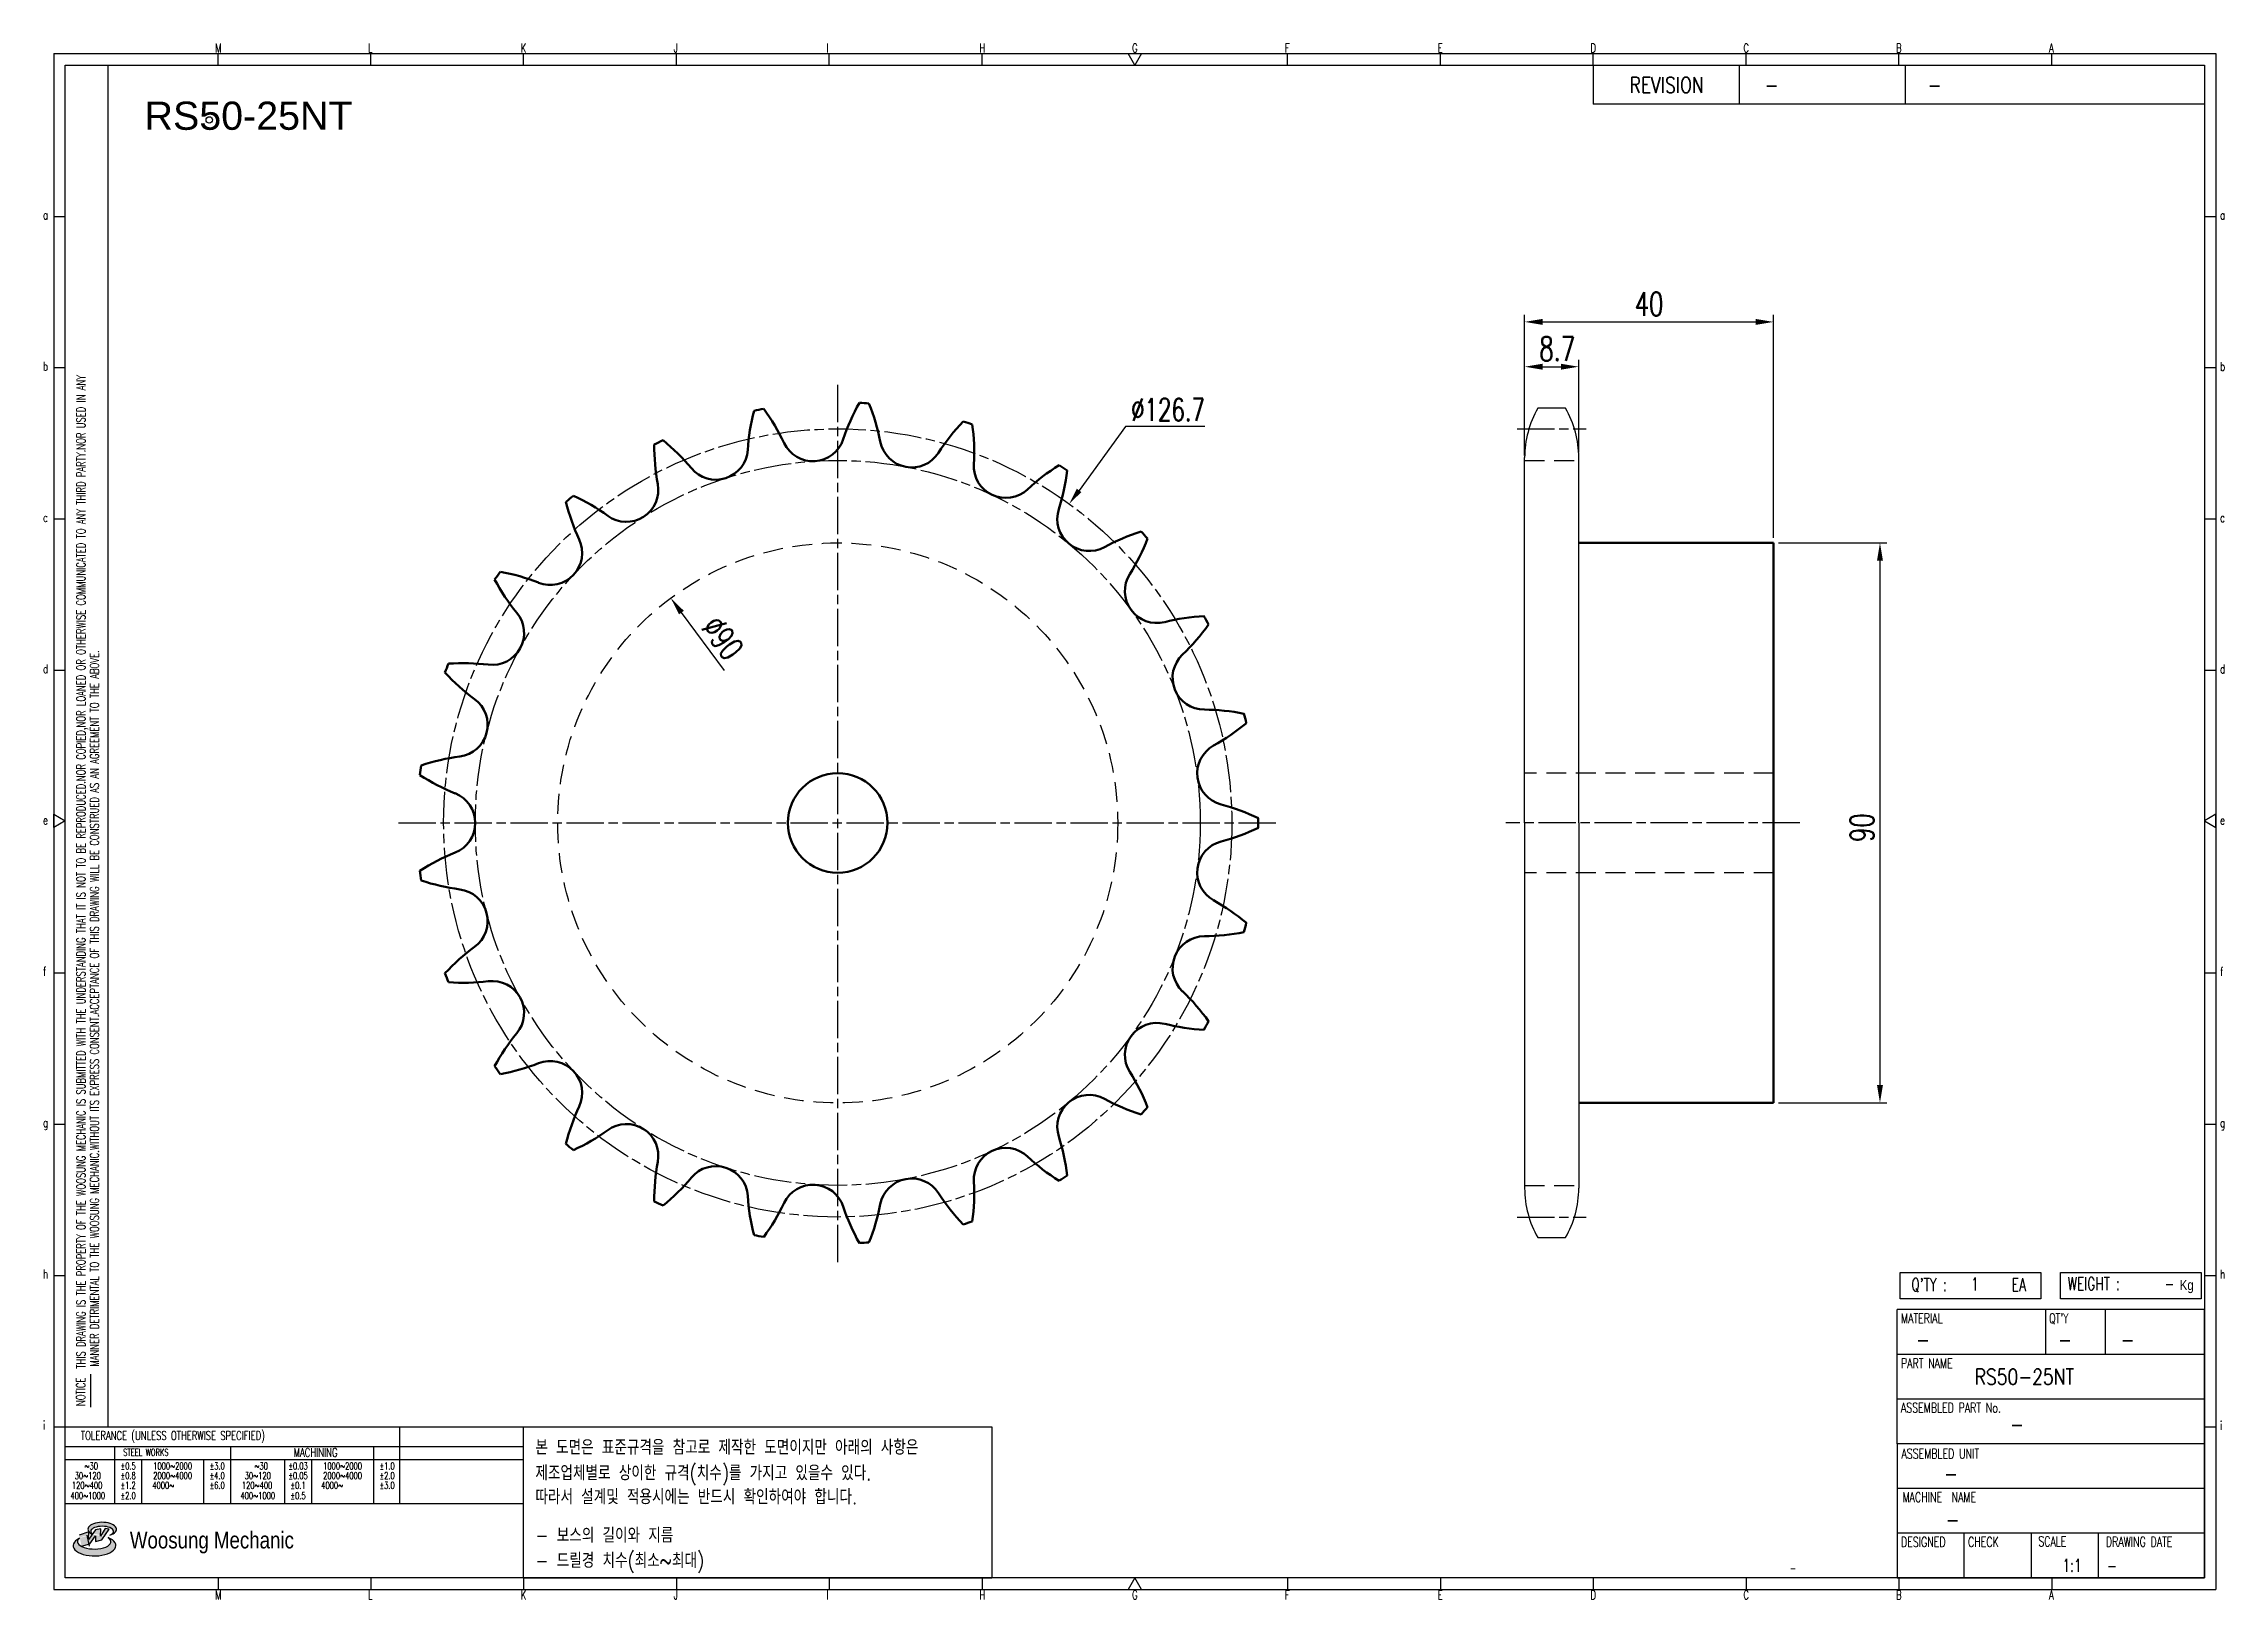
# Model space of a CAD drawing. Header units: millimetres. Extents: x 8308 to 8658, y 4750 to 5000.
import ezdxf
from ezdxf.enums import TextEntityAlignment as Align

# ---------------------------------------------------------------- set-up
doc = ezdxf.new("R2010")
doc.units = ezdxf.units.MM
for name, pattern in [('AM_ISO08W050', [18, 12, -1.5, 3, -1.5]), ('AM_ISO08W050x2', [9, 6, -0.75, 1.5, -0.75]), ('HIDDEN', [9.525, 6.35, -3.175])]:
    doc.linetypes.add(name, pattern=pattern)
for name, color, linetype, lineweight in [('1', 7, 'Continuous', 50), ('22', 30, 'AM_ISO08W050', 25), ('23', 40, 'AM_ISO08W050', 25), ('VIS', 7, 'Continuous', 50)]:
    doc.layers.add(name, color=color, linetype=linetype, lineweight=lineweight)
for name, color, linetype in [('HL', 2, 'HIDDEN'), ('S-DIM', 7, 'Continuous'), ('TITLE', 7, 'Continuous'), ('도면레이아웃', 7, 'Continuous')]:
    doc.layers.add(name, color=color, linetype=linetype)
doc.styles.add('HAN', font='ROMANS.shx', dxfattribs={"width": 0.7, "bigfont": 'whgtxt.shx'})
doc.styles.add('HKD_ST2', font='romans.shx', dxfattribs={"width": 0.7, "height": 4, "bigfont": '@extfont2.shx'})
doc.styles.add('HSG', font='SIMPLEX.shx', dxfattribs={"width": 0.7, "bigfont": 'HSG.shx'})
doc.styles.add('ROMANS', font='romans.shx', dxfattribs={"width": 0.7, "bigfont": 'whgtxt.shx'})
doc.styles.add('SLDTEXTSTYLE4', font='arial.ttf', dxfattribs={"width": 0.8})
doc.styles.get("Standard").update_dxf_attribs({"font": 'arial.ttf'})
doc.dimstyles.new('APP4', dxfattribs={"dimscale": 1.6, "dimtxt": 2.4, "dimasz": 1.8, "dimexe": 0.7, "dimexo": 0.5, "dimgap": 0.6, "dimtad": 1, "dimtoh": 1, "dimdec": 1, "dimrnd": 0.01, "dimzin": 9, "dimdsep": 46, "dimtxsty": 'HSG', "dimcen": 0, "dimclrd": 1, "dimclre": 1, "dimclrt": 256, "dimazin": 2, "dimtp": 1, "dimtm": 1, "dimtfac": 0.5, "dimtdec": 1, "dimtofl": 0, "dimtmove": 0, "dimatfit": 3, "dimfxl": 0, "dimtvp": 1, "dimtolj": 2, "dimlwd": -1, "dimlwe": -1, "dimarcsym": 0})
doc.dimstyles.new('APP6', dxfattribs={"dimscale": 1.5, "dimtxt": 2.4, "dimasz": 1.8, "dimexe": 0.7, "dimexo": 0.5, "dimgap": 0.6, "dimtad": 1, "dimtoh": 1, "dimdec": 1, "dimrnd": 0.01, "dimzin": 9, "dimdsep": 46, "dimtxsty": 'HSG', "dimcen": 0, "dimclrd": 1, "dimclre": 1, "dimclrt": 256, "dimazin": 2, "dimtp": 1, "dimtm": 1, "dimtfac": 0.5, "dimtdec": 1, "dimtofl": 0, "dimtmove": 0, "dimatfit": 3, "dimfxl": 0, "dimtvp": 1, "dimtolj": 2, "dimlwd": -1, "dimlwe": -1, "dimarcsym": 0})

# ---------------------------------------------------------------- blocks, each defined once
blk = doc.blocks.new('SUYWSHJH')
at = {"layer": '도면레이아웃'}
h = blk.add_hatch(color=10, dxfattribs=at)
h.paths.add_polyline_path([(1.544, 35.177), (1.554, 34.966), (1.779, 35.034), (2.054, 35.422), (1.908, 35.446), (1.728, 35.167), (1.741, 35.439), (1.547, 35.405), (1.292, 35.041), (1.295, 35.33), (0.943, 35.208), (1.03, 34.8), (1.336, 34.885)])
edge = h.paths.add_edge_path()
edge.add_ellipse((1.795, 35.421), major_axis=(-0.53, 0), ratio=0.487785, start_angle=122.36065, end_angle=403.39574)
edge.add_line((1.411, 35.244), (1.419, 35.261))
edge.add_ellipse((1.798, 35.344), major_axis=(-0.423, 0), ratio=0.444396, start_angle=131.58977, end_angle=386.19408, ccw=False)
edge = h.paths.add_edge_path()
edge.add_ellipse((1.512, 34.815), major_axis=(-0.793, 0), ratio=0.480113, start_angle=314.67633, end_angle=590.85213)
edge.add_ellipse((1.501, 34.958), major_axis=(-0.62, 0), ratio=0.43311, start_angle=331.7024, end_angle=574.42495, ccw=False)
for p, q in [((0, 90.118), (80.15, 90.118)), ((0, 90.118), (0, 33.191)), ((6.089, 89.693), (6.089, 90.118)), ((11.753, 89.693), (11.753, 90.118)), ((17.418, 89.693), (17.418, 90.118)), ((23.082, 89.693), (23.082, 90.118)), ((28.746, 89.693), (28.746, 90.118)), ((34.411, 89.693), (34.411, 90.118)), ((45.739, 89.693), (45.739, 90.118)), ((51.404, 89.693), (51.404, 90.118)), ((57.068, 89.693), (57.068, 90.118)), ((62.732, 89.693), (62.732, 90.118)), ((68.397, 89.693), (68.397, 90.118)), ((74.061, 89.693), (74.061, 90.118)), ((80.15, 90.118), (80.15, 33.191)), ((0, 84.085), (0.425, 84.085)), ((79.725, 84.085), (80.15, 84.085)), ((0, 78.478), (0.425, 78.478)), ((79.725, 78.478), (80.15, 78.478)), ((0, 72.87), (0.425, 72.87)), ((79.725, 72.87), (80.15, 72.87)), ((0, 67.262), (0.425, 67.262)), ((79.725, 67.262), (80.15, 67.262)), ((0, 56.047), (0.425, 56.047)), ((79.725, 56.047), (80.15, 56.047)), ((0, 50.439), (0.425, 50.439)), ((79.725, 50.439), (80.15, 50.439)), ((0, 44.832), (0.425, 44.832)), ((79.725, 44.832), (80.15, 44.832)), ((1.377, 39.947), (1.377, 41.174)), ((0, 39.224), (0.425, 39.224)), ((79.725, 39.224), (80.15, 39.224)), ((0, 33.191), (80.15, 33.191)), ((6.089, 33.616), (6.089, 33.191)), ((11.753, 33.616), (11.753, 33.191)), ((17.418, 33.616), (17.418, 33.191)), ((23.082, 33.616), (23.082, 33.191)), ((28.746, 33.616), (28.746, 33.191)), ((34.411, 33.616), (34.411, 33.191)), ((45.739, 33.616), (45.739, 33.191)), ((51.404, 33.616), (51.404, 33.191)), ((57.068, 33.616), (57.068, 33.191)), ((62.732, 33.616), (62.732, 33.191)), ((68.397, 33.616), (68.397, 33.191)), ((74.061, 33.616), (74.061, 33.191))]:
    blk.add_line(p, q)
at = {"color": 2}
for p, q in [((2.017, 39.224), (2.017, 89.693)), ((0.425, 39.224), (17.418, 39.224)), ((12.816, 39.224), (12.816, 36.382)), ((17.418, 33.616), (17.418, 39.224)), ((0.425, 38.487), (17.418, 38.487)), ((0.425, 38.012), (17.418, 38.012)), ((2.257, 38.487), (2.257, 36.382)), ((3.257, 38.012), (3.257, 36.382)), ((5.557, 38.012), (5.557, 36.382)), ((6.557, 38.5), (6.557, 36.382)), ((8.557, 38.012), (8.557, 36.382)), ((9.557, 38.026), (9.557, 36.382)), ((11.857, 38.487), (11.857, 36.382)), ((0.425, 36.382), (17.418, 36.382))]:
    blk.add_line(p, q, dxfattribs=at)
at = {"color": 6, "ltscale": 0.5}
for p, q in [((57.068, 89.693), (57.068, 88.246)), ((62.47, 89.693), (62.47, 88.246)), ((68.635, 89.693), (68.635, 88.246)), ((79.725, 88.246), (57.068, 88.246)), ((68.336, 38.59), (68.336, 43.563)), ((79.725, 43.563), (68.336, 43.563)), ((73.827, 43.563), (73.827, 41.905)), ((76.037, 43.563), (76.037, 41.905)), ((79.725, 38.59), (79.725, 43.563)), ((79.725, 41.905), (68.336, 41.905)), ((79.725, 40.248), (68.336, 40.248)), ((68.336, 38.59), (68.336, 33.616)), ((79.725, 38.59), (68.336, 38.59)), ((79.725, 33.616), (79.725, 38.59)), ((79.725, 36.932), (68.336, 36.932)), ((79.725, 35.274), (68.336, 35.274)), ((70.822, 33.616), (70.822, 35.274)), ((73.309, 33.616), (73.309, 35.274)), ((75.796, 33.616), (75.796, 35.274)), ((68.336, 33.616), (79.725, 33.616))]:
    blk.add_line(p, q, dxfattribs=at)
for points in [[(40.075, 89.693), (39.83, 90.118), (40.32, 90.118)], [(0.425, 89.693), (79.725, 89.693), (79.725, 33.616), (0.425, 33.616)], [(0.425, 61.679), (0, 61.433), (0, 61.924)], [(79.725, 61.679), (80.15, 61.433), (80.15, 61.924)], [(40.075, 33.616), (39.83, 33.191), (40.32, 33.191)]]:
    blk.add_lwpolyline(points, close=True)
at = {"layer": 'TITLE', "color": 20}
for p, q in [((68.449, 43.961), (68.449, 44.936)), ((68.449, 44.936), (73.654, 44.936)), ((73.654, 44.936), (73.654, 43.961)), ((74.39, 43.961), (74.39, 44.936)), ((74.39, 44.936), (79.595, 44.936)), ((79.595, 44.936), (79.595, 43.961)), ((73.654, 43.961), (68.449, 43.961)), ((79.595, 43.961), (74.39, 43.961))]:
    blk.add_line(p, q, dxfattribs=at)
at = {"layer": '도면레이아웃'}
for p, q in [((1.295, 35.33), (0.943, 35.208)), ((1.03, 34.8), (1.336, 34.885)), ((1.224, 35.208), (1.311, 34.8)), ((1.224, 35.208), (1.224, 35.208)), ((1.547, 35.405), (1.292, 35.041)), ((1.292, 35.041), (1.295, 35.33)), ((1.336, 34.885), (1.544, 35.177)), ((1.419, 35.261), (1.411, 35.244)), ((1.544, 35.177), (1.554, 34.966)), ((1.741, 35.439), (1.547, 35.405)), ((1.554, 34.966), (1.779, 35.034)), ((1.908, 35.446), (1.728, 35.167)), ((1.728, 35.167), (1.741, 35.439)), ((1.779, 35.034), (2.054, 35.422)), ((2.054, 35.422), (1.908, 35.446))]:
    blk.add_line(p, q, dxfattribs=at)
for centre, major_axis, ratio, start_param, end_param in [((1.795, 35.421), (-0.53, 0), 0.487785, 2.135596, 7.040584), ((1.512, 34.815), (-0.793, 0), 0.480113, 5.492138, 10.312315), ((1.501, 34.958), (-0.62, 0), 0.43311, 5.789299, 10.025607), ((1.798, 35.344), (-0.423, 0), 0.444396, 2.296675, 6.740358)]:
    blk.add_ellipse(centre, major_axis=major_axis, ratio=ratio, start_param=start_param, end_param=end_param, dxfattribs=at)
at = {"color": 4, "style": 'HKD_ST2', "width": 0.7}
for s, p in [('M', (5.988, 90.164)), ('L', (11.652, 90.164)), ('K', (17.316, 90.164)), ('J', (22.981, 90.164)), ('I', (28.645, 90.164)), ('H', (34.309, 90.164)), ('G', (39.974, 90.164)), ('F', (45.638, 90.164)), ('E', (51.302, 90.164)), ('D', (56.967, 90.164)), ('C', (62.631, 90.164)), ('B', (68.295, 90.164)), ('A', (73.96, 90.164)), ('a', (-0.395, 83.976)), ('a', (80.305, 83.97)), ('b', (-0.395, 78.368)), ('b', (80.305, 78.362)), ('c', (-0.395, 72.76)), ('c', (80.305, 72.754)), ('d', (-0.395, 67.153)), ('d', (80.305, 67.147)), ('e', (-0.395, 61.545)), ('e', (80.305, 61.539)), ('f', (-0.395, 55.937)), ('f', (80.305, 55.931)), ('g', (-0.395, 50.33)), ('g', (80.305, 50.324)), ('h', (-0.395, 44.722)), ('h', (80.305, 44.716)), ('i', (-0.395, 39.114)), ('i', (80.305, 39.108)), ('M', (5.988, 32.824)), ('L', (11.652, 32.824)), ('K', (17.316, 32.824)), ('J', (22.981, 32.824)), ('I', (28.645, 32.824)), ('H', (34.309, 32.824)), ('G', (39.974, 32.824)), ('F', (45.638, 32.824)), ('E', (51.302, 32.824)), ('D', (56.967, 32.824)), ('C', (62.631, 32.824)), ('B', (68.295, 32.824)), ('A', (73.96, 32.824))]:
    blk.add_text(s, height=0.326, dxfattribs=at).set_placement(p)
for s, height, style, width, p in [('REVISION', 0.5806, 'HAN', 0.8, (58.415, 88.664)), ('-', 0.581, 'HAN', 0.8, (63.426, 88.664)), ('-', 0.581, 'HAN', 0.8, (69.468, 88.664)), ("Q'TY : ", 0.4746, 'HKD_ST2', 0.7, (68.857, 44.253)), ('1', 0.475, 'HKD_ST2', 0.7, (71.071, 44.275)), ('EA', 0.4746, 'HKD_ST2', 0.7, (72.578, 44.253)), ('WEIGHT : ', 0.4746, 'HKD_ST2', 0.7, (74.65, 44.286)), ('-', 0.581, 'HAN', 0.8, (69.029, 42.157)), ('-', 0.581, 'HAN', 0.8, (74.289, 42.157)), ('-', 0.581, 'HAN', 0.8, (76.623, 42.157)), ('-', 0.581, 'HAN', 0.8, (72.515, 39.013)), ('-', 0.581, 'HAN', 0.8, (70.067, 37.189)), ('-', 0.581, 'HAN', 0.8, (70.126, 35.48)), ('1:1', 0.4746, 'HKD_ST2', 0.7, (74.458, 33.848)), ('-', 0.475, 'HKD_ST2', 0.7, (76.112, 33.837))]:
    blk.add_text(s, height=height, dxfattribs=dict(style=style, width=width)).set_placement(p)
at = {"color": 6, "style": 'HKD_ST2', "width": 0.7}
for s, p in [(' THIS DRAWING IS THE PROPERTY OF THE WOOSUNG MECHANIC IS SUBMITTED WITH THE UNDERSTANDING THAT IT IS NOT TO BE REPRODUCED.NOR COPIED,NOR LOANED OR OTHERWISE COMMUNICATED TO ANY THIRD PARTY.NOR USED IN ANY', (1.173, 41.217)), ('MANNER DETRIMENTAL TO THE WOOSUNG MECHANIC.WITHOUT ITS EXPRESS CONSENT.ACCEPTANCE OF THIS DRAWING WILL BE CONSTRUED AS AN AGREEMENT TO THE ABOVE.', (1.672, 41.447))]:
    blk.add_text(s, height=0.326266, rotation=90, dxfattribs=at).set_placement(p)
at = {"style": 'HKD_ST2', "width": 0.7}
blk.add_text('-', height=0.475, dxfattribs=at).set_placement((78.613, 44.286), align=Align.RIGHT)
at = {"color": 4, "style": 'HKD_ST2', "width": 0.7}
for s, height, p in [('MATERIAL', 0.3651, (68.474, 43.425)), ("QT'Y", 0.3651, (73.965, 43.425)), ('PART NAME', 0.3651, (68.474, 41.756)), ('ASSEMBLED PART No.', 0.36511, (68.474, 40.109)), ('ASSEMBLED UNIT', 0.36511, (68.49, 38.408)), ('MACHINE  NAME', 0.36511, (68.532, 36.794)), ('DESIGNED', 0.3651, (68.474, 35.136)), ('CHECK', 0.3651, (70.961, 35.136)), ('SCALE', 0.3651, (73.566, 35.153)), ('DRAWING DATE', 0.36511, (76.071, 35.141))]:
    blk.add_text(s, height=height, dxfattribs=at).set_placement(p, align=Align.TOP_LEFT)
at = {"style": 'HKD_ST2', "width": 0.7}
blk.add_text('NOTICE', height=0.3263, rotation=90, dxfattribs=at).set_placement((1.163, 39.988))
for s, height, style, width, p in [('TOLERANCE (UNLESS OTHERWISE SPECIFIED)', 0.32627, 'HKD_ST2', 0.7, (4.417, 38.896)), ('-', 0.326, 'ROMANS', 0.65, (64.469, 33.975))]:
    blk.add_text(s, height=height, dxfattribs=dict(style=style, width=width)).set_placement(p, align=Align.MIDDLE_CENTER)
at = {"color": 4, "style": 'HKD_ST2', "width": 0.7}
for s, height, p in [('STEEL WORKS', 0.26101, (3.416, 38.268)), ('MACHINING', 0.3263, (9.707, 38.27)), ('%%P0.5', 0.261, (2.757, 37.762)), ('%%P0.8', 0.261, (2.757, 37.411)), ('%%P3.0', 0.261, (6.057, 37.762)), ('%%P4.0', 0.261, (6.057, 37.411)), ('%%P0.03', 0.261, (9.057, 37.762)), ('%%P0.05', 0.261, (9.057, 37.411)), ('%%P1.0', 0.261, (12.357, 37.762)), ('%%P2.0', 0.261, (12.357, 37.411)), ('%%P1.2', 0.261, (2.757, 37.045)), ('%%P2.0', 0.261, (2.757, 36.67)), ('%%P6.0', 0.261, (6.057, 37.045)), ('%%P0.1', 0.261, (9.057, 37.045)), ('%%P0.5', 0.261, (9.057, 36.67)), ('%%P3.0', 0.261, (12.357, 37.045))]:
    blk.add_text(s, height=height, dxfattribs=at).set_placement(p, align=Align.MIDDLE)
for s, height, p in [('30%%126120', 0.261, (1.263, 37.411)), ('%%12630', 0.261, (1.389, 37.762)), ('2000%%1264000', 0.26101, (4.407, 37.411)), ('1000%%1262000', 0.26101, (4.407, 37.762)), ('30%%126120', 0.261, (7.563, 37.411)), ('%%12630', 0.261, (7.689, 37.762)), ('2000%%1264000', 0.26101, (10.707, 37.411)), ('1000%%1262000', 0.26101, (10.707, 37.762)), ('400%%1261000', 0.26101, (1.263, 36.67)), ('120%%126400', 0.26101, (1.237, 37.045)), ('4000%%126', 0.261, (4.061, 37.045)), ('400%%1261000', 0.26101, (7.563, 36.67)), ('120%%126400', 0.26101, (7.537, 37.045)), ('4000%%126', 0.261, (10.321, 37.045))]:
    blk.add_text(s, height=height, dxfattribs=at).set_placement(p, align=Align.MIDDLE_CENTER)
at = {"color": 1, "style": 'SLDTEXTSTYLE4', "width": 0.8}
blk.add_text('Woosung Mechanic', height=0.61957, dxfattribs=at).set_placement((2.822, 34.711))
at = {"layer": 'TITLE', "width": 0.8}
blk.add_text('Kg', height=0.3789, dxfattribs=at).set_placement((78.807, 44.286))
blk = doc.blocks.new('*D125')
at = {"layer": 'Defpoints', "color": 0, "transparency": 16777216}
for p in [(8472.63, 4926.19), (8398.24, 4823.68)]:
    blk.add_point(p, dxfattribs=at)
at = {"layer": 'S-DIM', "color": 1, "transparency": 16777216}
for p, q in [((8481.67, 4938.64), (8474.22, 4928.38)), ((8494.45, 4938.64), (8481.67, 4938.64))]:
    blk.add_line(p, q, dxfattribs=at)
blk.add_solid([(8473.85, 4928.64), (8474.58, 4928.11), (8472.63, 4926.19)], dxfattribs=at)
at = {"layer": 'S-DIM', "transparency": 16777216, "insert": (8488.51, 4941.34), "char_height": 3.6, "attachment_point": 5, "style": 'HSG'}
blk.add_mtext('\\A2;∅126.7', dxfattribs=at)
blk = doc.blocks.new('*D126')
at = {"layer": 'Defpoints', "color": 0, "transparency": 16777216}
for p in [(8408.6, 4911.06), (8462.27, 4838.82)]:
    blk.add_point(p, dxfattribs=at)
at = {"layer": 'S-DIM', "color": 1, "transparency": 16777216}
blk.add_line((8417.22, 4899.45), (8410.31, 4908.74), dxfattribs=at)
blk.add_solid([(8410.7, 4909.03), (8409.93, 4908.46), (8408.6, 4911.06)], dxfattribs=at)
at = {"layer": 'S-DIM', "transparency": 16777216, "insert": (8416.94, 4904.66), "char_height": 3.84, "attachment_point": 5, "rotation": 306.6148, "style": 'HSG'}
blk.add_mtext('\\A2;∅90', dxfattribs=at)
blk = doc.blocks.new('*D127')
at = {"layer": 'Defpoints', "color": 0, "transparency": 16777216}
for p in [(8554.52, 4948.25), (8545.82, 4933.18), (8554.52, 4933.64)]:
    blk.add_point(p, dxfattribs=at)
at = {"layer": 'S-DIM', "color": 1, "transparency": 16777216}
for p, q in [((8545.82, 4933.98), (8545.82, 4949.37)), ((8554.52, 4934.44), (8554.52, 4949.37)), ((8548.7, 4948.25), (8551.64, 4948.25))]:
    blk.add_line(p, q, dxfattribs=at)
for points in [[(8548.7, 4948.73), (8548.7, 4947.77), (8545.82, 4948.25)], [(8551.64, 4948.73), (8551.64, 4947.77), (8554.52, 4948.25)]]:
    blk.add_solid(points, dxfattribs=at)
at = {"layer": 'S-DIM', "transparency": 16777216, "insert": (8551.06, 4951.13), "char_height": 3.84, "attachment_point": 5, "style": 'HSG'}
blk.add_mtext('\\A2;8.7', dxfattribs=at)
blk = doc.blocks.new('*D128')
at = {"layer": 'Defpoints', "color": 0, "transparency": 16777216}
for p in [(8585.82, 4955.45), (8545.82, 4933.18), (8585.82, 4919.94)]:
    blk.add_point(p, dxfattribs=at)
at = {"layer": 'S-DIM', "color": 1, "transparency": 16777216}
for p, q in [((8545.82, 4933.98), (8545.82, 4956.57)), ((8548.7, 4955.45), (8582.94, 4955.45)), ((8585.82, 4920.74), (8585.82, 4956.57))]:
    blk.add_line(p, q, dxfattribs=at)
for points in [[(8548.7, 4955.93), (8548.7, 4954.97), (8545.82, 4955.45)], [(8582.94, 4955.93), (8582.94, 4954.97), (8585.82, 4955.45)]]:
    blk.add_solid(points, dxfattribs=at)
at = {"layer": 'S-DIM', "transparency": 16777216, "insert": (8565.82, 4958.33), "char_height": 3.84, "attachment_point": 5, "style": 'HSG'}
blk.add_mtext('\\A2;40', dxfattribs=at)
blk = doc.blocks.new('*D129')
at = {"layer": 'Defpoints', "color": 0, "transparency": 16777216}
for p in [(8585.82, 4919.94), (8585.82, 4829.94), (8602.92, 4829.94)]:
    blk.add_point(p, dxfattribs=at)
at = {"layer": 'S-DIM', "color": 1, "transparency": 16777216}
for p, q in [((8586.62, 4919.94), (8604.04, 4919.94)), ((8602.92, 4917.06), (8602.92, 4832.82)), ((8586.62, 4829.94), (8604.04, 4829.94))]:
    blk.add_line(p, q, dxfattribs=at)
for points in [[(8602.44, 4917.06), (8603.4, 4917.06), (8602.92, 4919.94)], [(8602.44, 4832.82), (8603.4, 4832.82), (8602.92, 4829.94)]]:
    blk.add_solid(points, dxfattribs=at)
at = {"layer": 'S-DIM', "transparency": 16777216, "insert": (8600.04, 4874.19), "char_height": 3.84, "attachment_point": 5, "rotation": 90, "style": 'HSG'}
blk.add_mtext('\\A2;90', dxfattribs=at)

msp = doc.modelspace()

# ---------------------------------------------------------------- linework, layer by layer
for p, q in [((8552.39, 4941.58), (8547.94, 4941.58)), ((8545.82, 4874.94), (8545.82, 4933.64)), ((8554.52, 4874.94), (8554.52, 4933.64)), ((8545.82, 4874.94), (8545.82, 4816.23)), ((8554.52, 4874.94), (8554.52, 4816.23)), ((8552.39, 4808.29), (8547.94, 4808.29))]:
    msp.add_line(p, q)
at = {"color": 4}
msp.add_lwpolyline([(8384.95, 4777.91), (8460.21, 4777.91), (8460.21, 4753.6), (8384.95, 4753.6)], close=True, dxfattribs=at)
msp.add_circle((8334.44, 4987.9), 0.524)
for centre, start, end in [((8561.69, 4933.64), 150, 180), ((8538.64, 4933.64), 0, 30), ((8561.69, 4816.23), 180, 210), ((8538.64, 4816.23), 330, 0)]:
    msp.add_arc(centre, 15.87, start, end)
at = {"layer": '1'}
for centre, radius, start, end in [((8435.43, 4874.94), 67.59, 100.1438, 101.4562), ((8397.08, 4921.87), 32.92, 25.4, 36.5451), ((8467.6, 4926.31), 32.92, 150.6549, 161.8), ((8435.43, 4874.94), 67.59, 85.7438, 87.0562), ((8409.96, 4929.93), 32.92, 11, 22.1451), ((8453.81, 4932.69), 32.92, 165.0549, 176.2), ((8479.37, 4916.69), 32.92, 136.2549, 147.4), ((8435.43, 4874.94), 67.59, 71.3438, 72.6562), ((8424.44, 4934.54), 32.92, 356.6, 7.7451), ((8438.87, 4935.45), 32.92, 179.4549, 190.6), ((8435.43, 4874.94), 67.59, 114.5438, 115.8562), ((8386.62, 4910.86), 32.92, 39.8, 50.9451), ((8415.85, 4935.22), 5.13, 219.8, 356.2), ((8431.45, 4938.19), 5.13, 205.4, 341.8), ((8447.31, 4937.19), 5.13, 191, 327.4), ((8462.42, 4932.29), 5.13, 176.6, 313), ((8488.37, 4904.46), 32.92, 121.8549, 133), ((8439.61, 4935.4), 32.92, 342.2, 353.3451), ((8435.43, 4874.94), 67.59, 56.9438, 58.2562), ((8435.43, 4874.94), 67.59, 128.9438, 130.2562), ((8379.22, 4897.59), 32.92, 54.2, 65.3451), ((8401.47, 4928.45), 5.13, 234.2, 10.6), ((8423.72, 4934.4), 32.92, 193.8549, 205), ((8475.84, 4923.77), 5.13, 162.2, 298.6), ((8389.23, 4918.32), 5.13, 248.6, 25), ((8494.05, 4890.37), 32.92, 107.4549, 118.6), ((8454.51, 4932.47), 32.92, 327.8, 338.9451), ((8435.43, 4874.94), 67.59, 42.5438, 43.8562), ((8435.43, 4874.94), 67.59, 143.3438, 144.6562), ((8409.29, 4929.62), 32.92, 208.2549, 219.4), ((8375.35, 4882.9), 32.92, 68.6, 79.7451), ((8486.71, 4912.19), 5.13, 147.8, 284.2), ((8379.89, 4905.47), 5.13, 263, 39.4), ((8496.05, 4875.3), 32.92, 93.0549, 104.2), ((8468.22, 4925.91), 32.92, 313.4, 324.5451), ((8435.43, 4874.94), 67.59, 28.1438, 29.4562), ((8435.43, 4874.94), 67.59, 157.7438, 159.0562), ((8375.26, 4867.7), 32.92, 83, 94.1451), ((8494.37, 4898.27), 5.13, 133.4, 269.8), ((8396.52, 4921.4), 32.92, 222.6549, 233.8), ((8374.04, 4890.7), 5.13, 277.4, 53.8), ((8494.23, 4860.22), 32.92, 78.6549, 89.8), ((8435.43, 4874.94), 67.59, 13.7438, 15.0562), ((8479.87, 4916.16), 32.92, 299, 310.1451), ((8378.94, 4852.97), 32.92, 97.4, 108.5451), ((8498.32, 4882.88), 5.13, 119, 255.4), ((8435.43, 4874.94), 67.59, 172.1438, 173.4562), ((8386.18, 4910.26), 32.92, 237.0549, 248.2), ((8372.05, 4874.94), 5.13, 291.8, 68.2), ((8488.73, 4846.06), 32.92, 64.2549, 75.4), ((8435.43, 4874.94), 67.59, 359.3438, 0.6562), ((8498.32, 4866.99), 5.13, 104.6, 241), ((8488.73, 4903.81), 32.92, 284.6, 295.7451), ((8386.18, 4839.61), 32.92, 111.8, 122.9451), ((8435.43, 4874.94), 67.59, 186.5438, 187.8562), ((8378.94, 4896.91), 32.92, 251.4549, 262.6), ((8374.04, 4859.17), 5.13, 306.2, 82.6), ((8479.87, 4833.71), 32.92, 49.8549, 61), ((8494.23, 4889.65), 32.92, 270.2, 281.3451), ((8435.43, 4874.94), 67.59, 344.9438, 346.2562), ((8396.52, 4828.47), 32.92, 126.2, 137.3451), ((8494.37, 4851.6), 5.13, 90.2, 226.6), ((8435.43, 4874.94), 67.59, 200.9438, 202.2562), ((8375.26, 4882.17), 32.92, 265.8549, 277), ((8379.89, 4844.4), 5.13, 320.6, 97), ((8468.22, 4823.96), 32.92, 35.4549, 46.6), ((8409.29, 4820.25), 32.92, 140.6, 151.7451), ((8486.71, 4837.68), 5.13, 75.8, 212.2), ((8496.05, 4874.57), 32.92, 255.8, 266.9451), ((8435.43, 4874.94), 67.59, 330.5438, 331.8562), ((8375.35, 4866.97), 32.92, 280.2549, 291.4), ((8389.23, 4831.55), 5.13, 335, 111.4), ((8435.43, 4874.94), 67.59, 215.3438, 216.6562), ((8454.51, 4817.4), 32.92, 21.0549, 32.2), ((8423.72, 4815.47), 32.92, 155, 166.1451), ((8475.84, 4826.1), 5.13, 61.4, 197.8), ((8494.05, 4859.51), 32.92, 241.4, 252.5451), ((8401.47, 4821.42), 5.13, 349.4, 125.8), ((8435.43, 4874.94), 67.59, 316.1438, 317.4562), ((8435.43, 4874.94), 67.59, 229.7438, 231.0562), ((8379.22, 4852.28), 32.92, 294.6549, 305.8), ((8462.42, 4817.59), 5.13, 47, 183.4), ((8439.61, 4814.47), 32.92, 6.6549, 17.8), ((8438.87, 4814.42), 32.92, 169.4, 180.5451), ((8415.85, 4814.66), 5.13, 3.8, 140.2), ((8488.37, 4845.41), 32.92, 227, 238.1451), ((8386.62, 4839.01), 32.92, 309.0549, 320.2), ((8431.45, 4811.68), 5.13, 18.2, 154.6), ((8447.31, 4812.68), 5.13, 32.6, 169), ((8479.37, 4833.18), 32.92, 212.6, 223.7451), ((8424.44, 4815.33), 32.92, 352.2549, 3.4), ((8435.43, 4874.94), 67.59, 301.7438, 303.0562), ((8435.43, 4874.94), 67.59, 244.1438, 245.4562), ((8453.81, 4817.18), 32.92, 183.8, 194.9451), ((8397.08, 4828), 32.92, 323.4549, 334.6), ((8467.6, 4823.56), 32.92, 198.2, 209.3451), ((8409.96, 4819.94), 32.92, 337.8549, 349), ((8435.43, 4874.94), 67.59, 258.5438, 259.8562), ((8435.43, 4874.94), 67.59, 287.3438, 288.6562), ((8435.43, 4874.94), 67.59, 272.9438, 274.2562)]:
    msp.add_arc(centre, radius, start, end, dxfattribs=at)
at = {"layer": '22', "linetype": 'AM_ISO08W050x2'}
for p, q in [((8544.64, 4938.27), (8555.7, 4938.27)), ((8544.64, 4811.6), (8555.7, 4811.6))]:
    msp.add_line(p, q, dxfattribs=at)
at = {"layer": '23', "color": 4, "linetype": 'AM_ISO08W050x2'}
for p, q in [((8435.43, 4804.34), (8435.43, 4945.53)), ((8364.84, 4874.94), (8506.03, 4874.94)), ((8590.03, 4874.94), (8542.79, 4874.94))]:
    msp.add_line(p, q, dxfattribs=at)
for radius in [63.33, 58.25]:
    msp.add_circle((8435.43, 4874.94), radius, dxfattribs=at)
at = {"layer": 'HL', "ltscale": 0.5}
for p, q in [((8545.82, 4933.18), (8554.52, 4933.18)), ((8585.82, 4882.94), (8545.82, 4882.94)), ((8585.82, 4866.94), (8545.82, 4866.94)), ((8545.82, 4816.69), (8554.52, 4816.69))]:
    msp.add_line(p, q, dxfattribs=at)
msp.add_circle((8435.43, 4874.94), 45, dxfattribs=at)
at = {"layer": 'VIS'}
for p, q in [((8585.82, 4919.94), (8554.52, 4919.94)), ((8585.82, 4919.94), (8585.82, 4829.94)), ((8585.82, 4829.94), (8554.52, 4829.94))]:
    msp.add_line(p, q, dxfattribs=at)
msp.add_circle((8435.43, 4874.94), 8, dxfattribs=at)

# ---------------------------------------------------------------- block references
at = {"xscale": 4.335323395457954, "yscale": 4.335323395457954, "zscale": 4.335323395457954}
msp.add_blockref('SUYWSHJH', (8309.44, 4607.87), dxfattribs=at)

# ---------------------------------------------------------------- texts
at = {"color": 2}
msp.add_text('RS50-25NT', height=4.53, dxfattribs=at).set_placement((8324.04, 4986.32))
at = {"style": 'HAN', "width": 0.8}
msp.add_text('RS50-25NT', height=2.517, dxfattribs=at).set_placement((8618.15, 4784.68))
at = {"color": 4, "style": 'HAN', "width": 0.8}
for s, p in [('본 도면은 표준규격을 참고로 제작한 도면이지만 아래의 사항은', (8386.84, 4773.41)), ('제조업체별로 상이한 규격(치수)를 가지고 있을수 있다.', (8386.84, 4769.29)), ('따라서 설계및 적용시에는 반드시 확인하여야 합니다.', (8386.84, 4765.45)), ('- 보스의 길이와 지름', (8386.84, 4759.28)), ('- 드릴경 치수(최소~최대)', (8386.84, 4755.22))]:
    msp.add_text(s, height=2.3817, dxfattribs=at).set_placement(p)

# ---------------------------------------------------------------- dimensions: what is measured, and where the dimension line sits
at = {"layer": 'S-DIM', "color": 3}
dim = msp.add_linear_dim(base=(8585.82, 4955.45), p1=(8545.82, 4933.18), p2=(8585.82, 4919.94), dimstyle='APP4', dxfattribs=at)
dim.commit()
dim.dimension.update_dxf_attribs({"geometry": '*D128', "text_midpoint": (8565.82, 4958.33)})
dim = msp.add_linear_dim(base=(8554.52, 4948.25), p1=(8545.82, 4933.18), p2=(8554.52, 4933.64), dimstyle='APP4', dxfattribs=at)
dim.commit()
dim.dimension.update_dxf_attribs({"geometry": '*D127', "text_midpoint": (8551.06, 4948.25), "dimtype": 160})
for p1, p2, dimstyle, picture, middle in [((8398.24, 4823.68), (8472.63, 4926.19), 'APP6', '*D125', (8488.51, 4938.64)), ((8462.27, 4838.82), (8408.6, 4911.06), 'APP4', '*D126', (8414.63, 4902.94))]:
    dim = msp.add_diameter_dim_2p(p1=p1, p2=p2, dimstyle=dimstyle, dxfattribs=at)
    dim.commit()
    dim.dimension.update_dxf_attribs({"geometry": picture, "text_midpoint": middle, "dimtype": 163})
dim = msp.add_linear_dim(base=(8602.92, 4829.94), p1=(8585.82, 4919.94), p2=(8585.82, 4829.94), angle=90, dimstyle='APP4', dxfattribs=at)
dim.commit()
dim.dimension.update_dxf_attribs({"geometry": '*D129', "text_midpoint": (8602.92, 4874.19), "dimtype": 160})

doc.saveas('drawing.dxf')
